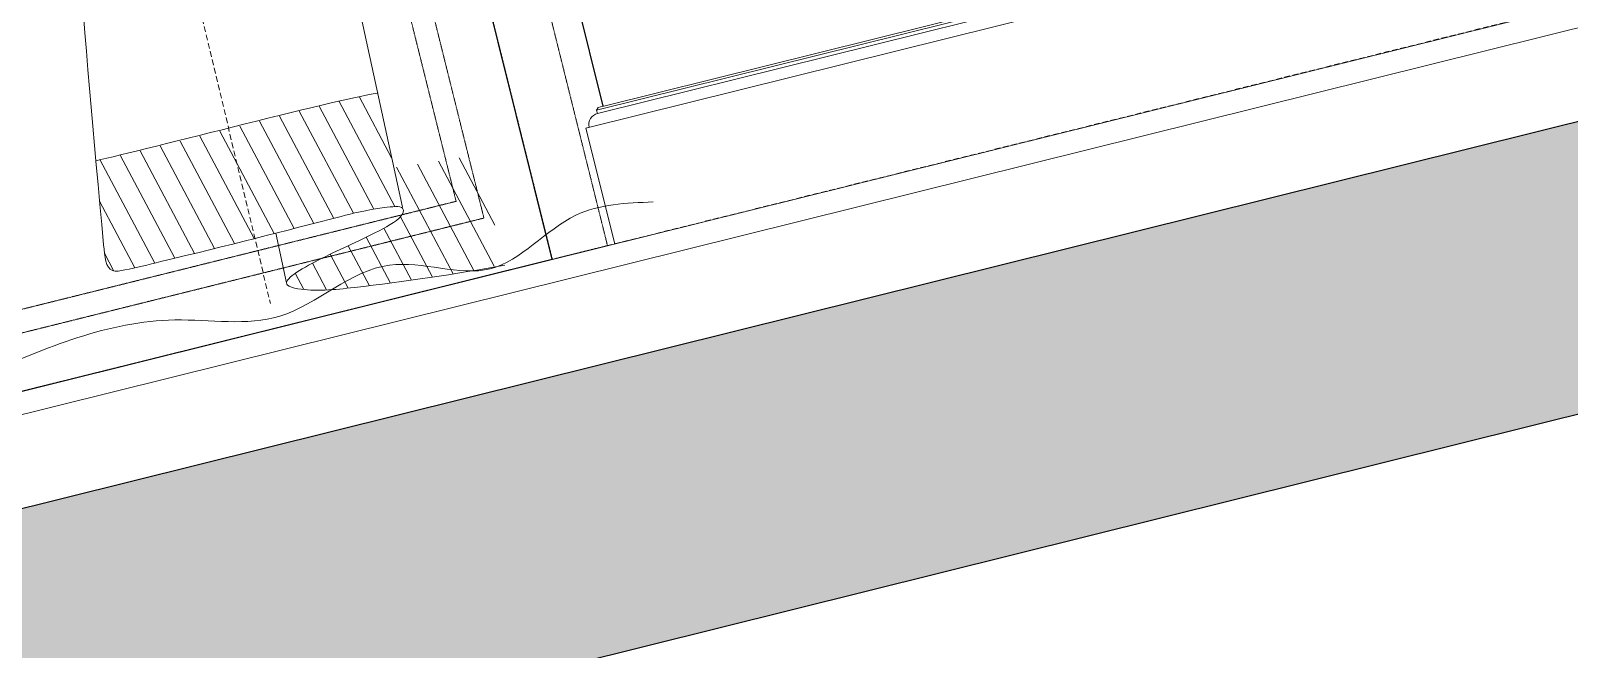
# Model space of a CAD drawing. Header units: inches. Extents: x 122939 to 389145, y 29603 to 574065.
# Drawn here: x 380843 to 382196, y 515725 to 516270 of the extents above; entities that cross this region are included whole.
import ezdxf

# ---------------------------------------------------------------- set-up
doc = ezdxf.new("R2010")
doc.units = ezdxf.units.IN
doc.header["$MEASUREMENT"] = 0
doc.linetypes.add('DASHED', pattern=[0.75, 0.5, -0.25])
doc.linetypes.add('HIDDEN', pattern=[0.375, 0.25, -0.125])
for name, color, linetype, lineweight in [('A-FLOR-TIL1', 6, 'Continuous', 18), ('Fabric', 253, 'Continuous', 0), ('GRC', 41, 'Continuous', 0), ('Marble', 6, 'Continuous', 0)]:
    doc.layers.add(name, color=color, linetype=linetype, lineweight=lineweight)
for name, color, linetype in [('A-Hidden', 8, 'HIDDEN'), ('A-WALL', 7, 'Continuous'), ('Calliper_wall hatch_CHB', 8, 'Continuous'), ('gypsum', 31, 'Continuous'), ('Layer7', 8, 'Continuous')]:
    doc.layers.add(name, color=color, linetype=linetype)

# ---------------------------------------------------------------- blocks, each defined once
blk = doc.blocks.new('win1')
at = {"color": 252, "linetype": 'HIDDEN', "ltscale": 0.5, "elevation": 0}
for points in [[(0, 2848.8), (1150, 2848.8), (1150, -101.2), (0, -101.2)], [(99.6, -51.4), (1050.4, -51.4), (1050.4, 329.3), (99.6, 329.3)], [(119.8, -31.2), (1030.2, -31.2), (1030.2, 309.1), (119.8, 309.1)]]:
    blk.add_lwpolyline(points, close=True, dxfattribs=at)
blk.add_lwpolyline([(50, 2798.8), (1100, 2798.8), (1100, -101.2), (50, -101.2), (50, 2798.8), (1100, 2798.8), (1100, -101.2)], dxfattribs=at)
blk = doc.blocks.new('drape wall')
at = {"layer": 'Layer7', "linetype": 'HIDDEN', "lineweight": 0, "ltscale": 20}
blk.add_line((12070.7, -20785.7, 0), (12044.5, -23571.2, 0), dxfattribs=at)
at = {"layer": 'Layer7', "lineweight": 0, "ltscale": 20}
blk.add_spline([(11522.6, -23565.8, 0), (11613.2, -23581.9), (11785.4, -23570.7, 0), (11959.4, -23565), (12049.7, -23584), (12154.4, -23563.8, 0), (12239.5, -23588.3, 0), (12323.9, -23560.8), (12392.8, -23565.8, 0)], degree=3, dxfattribs=at)
blk = doc.blocks.new('curtain')
at = {"layer": 'Fabric', "lineweight": 0}
h = blk.add_hatch(dxfattribs=at)
h.set_pattern_fill('ANSI31', color=256, scale=140, angle=31.0286)
h.set_pattern_definition([(76.0285767, (-598911.285, -564404.219), (-16.98228466, 4.22516365), [])])
edge = h.paths.add_edge_path()
edge.add_line((-1086.4, 176.7), (-1084.7, 110))
edge.add_spline(control_points=[(-1084.7, 110), (-1127.1, 105.4), (-1169.8, 102.2), (-1158.8, 103.8)], knot_values=[1456.070777, 1456.070777, 1456.070777, 1456.070777, 1546.846982, 1546.846982, 1546.846982, 1546.846982], degree=3, periodic=0)
edge.add_line((-1158.8, 103.8), (-1158.8, 9.8))
edge.add_spline(control_points=[(-1158.8, 9.8), (-1158.8, 3.1), (-1144.6, 4.1), (-1130.3, 5.2)], knot_values=[1500.032306, 1500.032306, 1500.032306, 1500.032306, 1558.4068, 1558.4068, 1558.4068, 1558.4068], degree=3, periodic=0)
edge.add_spline(control_points=[(-1130.3, 5.2), (-1095.2, 7.9), (-1058.5, 11.6), (-1022.2, 16.5), (-1020.5, 16.7)], knot_values=[1421.573256, 1421.573256, 1421.573256, 1421.573256, 1496.428438, 1500.032306, 1500.032306, 1500.032306, 1500.032306], degree=3, periodic=0)
edge.add_spline(control_points=[(-1020.5, 16.7), (-1015.4, 17.4), (-1010.3, 18.2), (-1005.4, 19.1)], knot_values=[1410.490819, 1410.490819, 1410.490819, 1410.490819, 1421.573256, 1421.573256, 1421.573256, 1421.573256], degree=3, periodic=0)
edge.add_spline(control_points=[(-1005.4, 19.1), (-1002.5, 19.6), (-999.7, 20.1), (-997, 20.7)], knot_values=[1404.092066, 1404.092066, 1404.092066, 1404.092066, 1410.490819, 1410.490819, 1410.490819, 1410.490819], degree=3, periodic=0)
edge.add_spline(control_points=[(-997, 20.7), (-994.4, 21.3), (-991.9, 21.9), (-989.5, 22.6)], knot_values=[1398.163563, 1398.163563, 1398.163563, 1398.163563, 1404.092066, 1404.092066, 1404.092066, 1404.092066], degree=3, periodic=0)
edge.add_spline(control_points=[(-989.5, 22.6), (-987.8, 23.1), (-986.1, 23.6), (-984.4, 24.2)], knot_values=[1393.947071, 1393.947071, 1393.947071, 1393.947071, 1398.163563, 1398.163563, 1398.163563, 1398.163563], degree=3, periodic=0)
edge.add_spline(control_points=[(-984.4, 24.2), (-982.6, 24.8), (-980.8, 25.4), (-979.1, 26.1)], knot_values=[1389.362404, 1389.362404, 1389.362404, 1389.362404, 1393.947071, 1393.947071, 1393.947071, 1393.947071], degree=3, periodic=0)
edge.add_spline(control_points=[(-979.1, 26.1), (-978.4, 26.4), (-977.3, 26.9), (-976.2, 27.4), (-975.7, 27.6)], knot_values=[1386.253425, 1386.253425, 1386.253425, 1386.253425, 1388.044529, 1389.362404, 1389.362404, 1389.362404, 1389.362404], degree=3, periodic=0)
edge.add_spline(control_points=[(-975.7, 27.6), (-974.8, 28), (-974, 28.5), (-973.2, 28.9)], knot_values=[1383.738873, 1383.738873, 1383.738873, 1383.738873, 1386.253425, 1386.253425, 1386.253425, 1386.253425], degree=3, periodic=0)
edge.add_spline(control_points=[(-973.2, 28.9), (-972.7, 29.1), (-972.3, 29.4), (-972, 29.6)], knot_values=[1382.400996, 1382.400996, 1382.400996, 1382.400996, 1383.738873, 1383.738873, 1383.738873, 1383.738873], degree=3, periodic=0)
edge.add_spline(control_points=[(-972, 29.6), (-971.6, 29.8), (-971.4, 30), (-971.1, 30.2)], knot_values=[1381.317227, 1381.317227, 1381.317227, 1381.317227, 1382.400996, 1382.400996, 1382.400996, 1382.400996], degree=3, periodic=0)
edge.add_spline(control_points=[(-971.1, 30.2), (-970.8, 30.4), (-970.5, 30.6), (-970.3, 30.8)], knot_values=[1380.205093, 1380.205093, 1380.205093, 1380.205093, 1381.317227, 1381.317227, 1381.317227, 1381.317227], degree=3, periodic=0)
edge.add_spline(control_points=[(-970.3, 30.8), (-970.1, 31), (-970, 31.1), (-969.8, 31.2)], knot_values=[1379.403364, 1379.403364, 1379.403364, 1379.403364, 1380.205093, 1380.205093, 1380.205093, 1380.205093], degree=3, periodic=0)
edge.add_spline(control_points=[(-969.8, 31.2), (-969.7, 31.3), (-969.6, 31.5), (-969.5, 31.6)], knot_values=[1378.844571, 1378.844571, 1378.844571, 1378.844571, 1379.403364, 1379.403364, 1379.403364, 1379.403364], degree=3, periodic=0)
edge.add_spline(control_points=[(-969.5, 31.6), (-969.4, 31.6), (-969.4, 31.7), (-969.3, 31.8)], knot_values=[1378.366934, 1378.366934, 1378.366934, 1378.366934, 1378.844571, 1378.844571, 1378.844571, 1378.844571], degree=3, periodic=0)
edge.add_spline(control_points=[(-969.3, 31.8), (-969.2, 31.9), (-969.2, 32), (-969.1, 32.1)], knot_values=[1377.93561, 1377.93561, 1377.93561, 1377.93561, 1378.366934, 1378.366934, 1378.366934, 1378.366934], degree=3, periodic=0)
edge.add_spline(control_points=[(-969.1, 32.1), (-969.1, 32.1), (-969, 32.2), (-969, 32.3)], knot_values=[1377.557999, 1377.557999, 1377.557999, 1377.557999, 1377.93561, 1377.93561, 1377.93561, 1377.93561], degree=3, periodic=0)
edge.add_spline(control_points=[(-969, 32.3), (-969, 32.3), (-968.9, 32.3), (-968.9, 32.4), (-968.8, 32.5)], knot_values=[1377.159721, 1377.159721, 1377.159721, 1377.159721, 1377.183616, 1377.557999, 1377.557999, 1377.557999, 1377.557999], degree=3, periodic=0)
edge.add_spline(control_points=[(-968.8, 32.5), (-968.8, 32.5), (-968.8, 32.6), (-968.8, 32.7)], knot_values=[1376.816061, 1376.816061, 1376.816061, 1376.816061, 1377.159721, 1377.159721, 1377.159721, 1377.159721], degree=3, periodic=0)
edge.add_spline(control_points=[(-968.8, 32.7), (-968.7, 32.7), (-968.7, 32.8), (-968.7, 32.8)], knot_values=[1376.516722, 1376.516722, 1376.516722, 1376.516722, 1376.816061, 1376.816061, 1376.816061, 1376.816061], degree=3, periodic=0)
edge.add_spline(control_points=[(-968.7, 32.8), (-968.7, 32.9), (-968.7, 32.9), (-968.7, 33)], knot_values=[1376.251142, 1376.251142, 1376.251142, 1376.251142, 1376.516722, 1376.516722, 1376.516722, 1376.516722], degree=3, periodic=0)
edge.add_spline(control_points=[(-968.7, 33), (-968.6, 33), (-968.6, 33.1), (-968.6, 33.2)], knot_values=[1375.874075, 1375.874075, 1375.874075, 1375.874075, 1376.251142, 1376.251142, 1376.251142, 1376.251142], degree=3, periodic=0)
edge.add_spline(control_points=[(-968.6, 33.2), (-968.6, 33.2), (-968.6, 33.3), (-968.6, 33.3)], knot_values=[1375.607746, 1375.607746, 1375.607746, 1375.607746, 1375.874075, 1375.874075, 1375.874075, 1375.874075], degree=3, periodic=0)
edge.add_spline(control_points=[(-968.6, 33.3), (-968.6, 33.4), (-968.6, 33.5), (-968.6, 33.5)], knot_values=[1375.231716, 1375.231716, 1375.231716, 1375.231716, 1375.607746, 1375.607746, 1375.607746, 1375.607746], degree=3, periodic=0)
edge.add_spline(control_points=[(-968.6, 33.5), (-968.6, 33.6), (-968.6, 33.6), (-968.6, 33.7)], knot_values=[1374.964713, 1374.964713, 1374.964713, 1374.964713, 1375.231716, 1375.231716, 1375.231716, 1375.231716], degree=3, periodic=0)
edge.add_spline(control_points=[(-968.6, 33.7), (-968.6, 33.7), (-968.6, 33.8), (-968.6, 33.8)], knot_values=[1374.685963, 1374.685963, 1374.685963, 1374.685963, 1374.964713, 1374.964713, 1374.964713, 1374.964713], degree=3, periodic=0)
edge.add_spline(control_points=[(-968.6, 33.8), (-968.6, 33.9), (-968.6, 34), (-968.6, 34)], knot_values=[1374.321852, 1374.321852, 1374.321852, 1374.321852, 1374.685963, 1374.685963, 1374.685963, 1374.685963], degree=3, periodic=0)
edge.add_spline(control_points=[(-968.6, 34), (-968.6, 34.1), (-968.6, 34.1), (-968.6, 34.2)], knot_values=[1374.055832, 1374.055832, 1374.055832, 1374.055832, 1374.321852, 1374.321852, 1374.321852, 1374.321852], degree=3, periodic=0)
edge.add_spline(control_points=[(-968.6, 34.2), (-968.6, 34.2), (-968.6, 34.3), (-968.7, 34.4)], knot_values=[1373.67938, 1373.67938, 1373.67938, 1373.67938, 1374.055832, 1374.055832, 1374.055832, 1374.055832], degree=3, periodic=0)
edge.add_spline(control_points=[(-968.7, 34.4), (-968.7, 34.4), (-968.7, 34.4), (-968.7, 34.4)], knot_values=[1373.614685, 1373.614685, 1373.614685, 1373.614685, 1373.67938, 1373.67938, 1373.67938, 1373.67938], degree=3, periodic=0)
edge.add_spline(control_points=[(-968.7, 34.4), (-968.7, 34.4), (-968.7, 34.5), (-968.7, 34.5)], knot_values=[1373.412593, 1373.412593, 1373.412593, 1373.412593, 1373.614685, 1373.614685, 1373.614685, 1373.614685], degree=3, periodic=0)
edge.add_spline(control_points=[(-968.7, 34.5), (-968.8, 34.6), (-968.8, 34.8), (-968.9, 34.9)], knot_values=[1372.636593, 1372.636593, 1372.636593, 1372.636593, 1373.412593, 1373.412593, 1373.412593, 1373.412593], degree=3, periodic=0)
edge.add_spline(control_points=[(-968.9, 34.9), (-968.9, 35), (-969, 35.1), (-969, 35.1)], knot_values=[1372.261034, 1372.261034, 1372.261034, 1372.261034, 1372.636593, 1372.636593, 1372.636593, 1372.636593], degree=3, periodic=0)
edge.add_spline(control_points=[(-969, 35.1), (-969.1, 35.2), (-969.1, 35.3), (-969.2, 35.4)], knot_values=[1371.728093, 1371.728093, 1371.728093, 1371.728093, 1372.261034, 1372.261034, 1372.261034, 1372.261034], degree=3, periodic=0)
edge.add_spline(control_points=[(-969.2, 35.4), (-969.3, 35.5), (-969.4, 35.6), (-969.4, 35.7)], knot_values=[1371.163843, 1371.163843, 1371.163843, 1371.163843, 1371.728093, 1371.728093, 1371.728093, 1371.728093], degree=3, periodic=0)
edge.add_spline(control_points=[(-969.4, 35.7), (-969.5, 35.8), (-969.6, 35.9), (-969.7, 36)], knot_values=[1370.630411, 1370.630411, 1370.630411, 1370.630411, 1371.163843, 1371.163843, 1371.163843, 1371.163843], degree=3, periodic=0)
edge.add_spline(control_points=[(-969.7, 36), (-969.8, 36.1), (-970, 36.3), (-970.1, 36.4)], knot_values=[1369.893254, 1369.893254, 1369.893254, 1369.893254, 1370.630411, 1370.630411, 1370.630411, 1370.630411], degree=3, periodic=0)
edge.add_spline(control_points=[(-970.1, 36.4), (-970.2, 36.5), (-970.3, 36.6), (-970.4, 36.7)], knot_values=[1369.343004, 1369.343004, 1369.343004, 1369.343004, 1369.893254, 1369.893254, 1369.893254, 1369.893254], degree=3, periodic=0)
edge.add_spline(control_points=[(-970.4, 36.7), (-970.8, 37), (-971.3, 37.3), (-971.8, 37.7)], knot_values=[1367.417099, 1367.417099, 1367.417099, 1367.417099, 1369.343004, 1369.343004, 1369.343004, 1369.343004], degree=3, periodic=0)
edge.add_spline(control_points=[(-971.8, 37.7), (-972.3, 38), (-972.7, 38.2), (-973.2, 38.5)], knot_values=[1365.842607, 1365.842607, 1365.842607, 1365.842607, 1367.417099, 1367.417099, 1367.417099, 1367.417099], degree=3, periodic=0)
edge.add_spline(control_points=[(-973.2, 38.5), (-974, 38.9), (-974.7, 39.3), (-975.6, 39.6)], knot_values=[1363.57521, 1363.57521, 1363.57521, 1363.57521, 1365.842607, 1365.842607, 1365.842607, 1365.842607], degree=3, periodic=0)
edge.add_spline(control_points=[(-975.6, 39.6), (-976.8, 40.2), (-978, 40.7), (-979.4, 41.2)], knot_values=[1360.453751, 1360.453751, 1360.453751, 1360.453751, 1363.57521, 1363.57521, 1363.57521, 1363.57521], degree=3, periodic=0)
edge.add_spline(control_points=[(-979.4, 41.2), (-980.8, 41.7), (-982.2, 42.2), (-983.7, 42.6)], knot_values=[1357.364097, 1357.364097, 1357.364097, 1357.364097, 1360.453751, 1360.453751, 1360.453751, 1360.453751], degree=3, periodic=0)
edge.add_spline(control_points=[(-983.7, 42.6), (-988.9, 44.3), (-997, 46.3), (-1004.8, 48.1), (-1006.9, 48.5)], knot_values=[1342.987846, 1342.987846, 1342.987846, 1342.987846, 1353.513799, 1357.364097, 1357.364097, 1357.364097, 1357.364097], degree=3, periodic=0)
edge.add_spline(control_points=[(-1006.9, 48.5), (-1011.2, 49.5), (-1015.5, 50.3), (-1019.8, 51.2)], knot_values=[1334.92961, 1334.92961, 1334.92961, 1334.92961, 1342.987846, 1342.987846, 1342.987846, 1342.987846], degree=3, periodic=0)
edge.add_spline(control_points=[(-1019.8, 51.2), (-1027.9, 52.8), (-1036.1, 54.3), (-1044.8, 56.2)], knot_values=[1319.83597, 1319.83597, 1319.83597, 1319.83597, 1334.92961, 1334.92961, 1334.92961, 1334.92961], degree=3, periodic=0)
edge.add_spline(control_points=[(-1044.8, 56.2), (-1048.6, 57), (-1052.5, 57.8), (-1056.6, 58.8)], knot_values=[1313.27092, 1313.27092, 1313.27092, 1313.27092, 1319.83597, 1319.83597, 1319.83597, 1319.83597], degree=3, periodic=0)
edge.add_spline(control_points=[(-1056.6, 58.8), (-1057.3, 58.9), (-1059.3, 59.4), (-1061.3, 59.9), (-1062.5, 60.2)], knot_values=[1310.126297, 1310.126297, 1310.126297, 1310.126297, 1311.281245, 1313.27092, 1313.27092, 1313.27092, 1313.27092], degree=3, periodic=0)
edge.add_spline(control_points=[(-1062.5, 60.2), (-1064.5, 60.7), (-1066.4, 61.2), (-1068.3, 61.7)], knot_values=[1307.055391, 1307.055391, 1307.055391, 1307.055391, 1310.126297, 1310.126297, 1310.126297, 1310.126297], degree=3, periodic=0)
edge.add_spline(control_points=[(-1068.3, 61.7), (-1070, 62.2), (-1071.6, 62.7), (-1073.1, 63.3)], knot_values=[1304.344717, 1304.344717, 1304.344717, 1304.344717, 1307.055391, 1307.055391, 1307.055391, 1307.055391], degree=3, periodic=0)
edge.add_spline(control_points=[(-1073.1, 63.3), (-1074, 63.6), (-1074.8, 64), (-1075.7, 64.3)], knot_values=[1302.723586, 1302.723586, 1302.723586, 1302.723586, 1304.344717, 1304.344717, 1304.344717, 1304.344717], degree=3, periodic=0)
edge.add_spline(control_points=[(-1075.7, 64.3), (-1076.2, 64.6), (-1076.8, 64.8), (-1077.3, 65.1)], knot_values=[1301.629677, 1301.629677, 1301.629677, 1301.629677, 1302.723586, 1302.723586, 1302.723586, 1302.723586], degree=3, periodic=0)
edge.add_spline(control_points=[(-1077.3, 65.1), (-1077.7, 65.3), (-1078.1, 65.5), (-1078.5, 65.7)], knot_values=[1300.776529, 1300.776529, 1300.776529, 1300.776529, 1301.629677, 1301.629677, 1301.629677, 1301.629677], degree=3, periodic=0)
edge.add_spline(control_points=[(-1078.5, 65.7), (-1078.9, 66), (-1079.3, 66.2), (-1079.7, 66.4)], knot_values=[1299.810409, 1299.810409, 1299.810409, 1299.810409, 1300.776529, 1300.776529, 1300.776529, 1300.776529], degree=3, periodic=0)
edge.add_spline(control_points=[(-1079.7, 66.4), (-1080, 66.6), (-1080.3, 66.9), (-1080.6, 67.1)], knot_values=[1299.050641, 1299.050641, 1299.050641, 1299.050641, 1299.810409, 1299.810409, 1299.810409, 1299.810409], degree=3, periodic=0)
edge.add_spline(control_points=[(-1080.6, 67.1), (-1080.8, 67.3), (-1081.1, 67.5), (-1081.4, 67.7)], knot_values=[1298.257898, 1298.257898, 1298.257898, 1298.257898, 1299.050641, 1299.050641, 1299.050641, 1299.050641], degree=3, periodic=0)
edge.add_spline(control_points=[(-1081.9, 68.2), (-1082.1, 68.4), (-1082.2, 68.5), (-1082.3, 68.7)], knot_values=[1297.160861, 1297.160861, 1297.160861, 1297.160861, 1297.692277, 1297.692277, 1297.692277, 1297.692277], degree=3, periodic=0)
edge.add_spline(control_points=[(-1082.6, 69), (-1082.8, 69.2), (-1082.9, 69.4), (-1083, 69.5)], knot_values=[1296.256701, 1296.256701, 1296.256701, 1296.256701, 1296.785199, 1296.785199, 1296.785199, 1296.785199], degree=3, periodic=0)
edge.add_spline(control_points=[(-1083.2, 69.9), (-1083.3, 70), (-1083.4, 70.1), (-1083.4, 70.2)], knot_values=[1295.496576, 1295.496576, 1295.496576, 1295.496576, 1295.876223, 1295.876223, 1295.876223, 1295.876223], degree=3, periodic=0)
edge.add_spline(control_points=[(-1083.7, 70.9), (-1083.7, 71), (-1083.8, 71.1), (-1083.8, 71.2)], knot_values=[1294.457047, 1294.457047, 1294.457047, 1294.457047, 1294.807337, 1294.807337, 1294.807337, 1294.807337], degree=3, periodic=0)
edge.add_spline(control_points=[(-1083.9, 72.2), (-1083.9, 72.3), (-1083.9, 72.4), (-1083.9, 72.6)], knot_values=[1292.999211, 1292.999211, 1292.999211, 1292.999211, 1293.453899, 1293.453899, 1293.453899, 1293.453899], degree=3, periodic=0)
edge.add_spline(control_points=[(-1083.7, 73.1), (-1083.7, 73.2), (-1083.6, 73.3), (-1083.6, 73.5), (-1083.5, 73.5)], knot_values=[1291.901842, 1291.901842, 1291.901842, 1291.901842, 1292.278947, 1292.356295, 1292.356295, 1292.356295, 1292.356295], degree=3, periodic=0)
edge.add_spline(control_points=[(-1083, 74.2), (-1082.9, 74.2), (-1082.9, 74.3), (-1082.8, 74.4)], knot_values=[1290.710576, 1290.710576, 1290.710576, 1290.710576, 1290.993874, 1290.993874, 1290.993874, 1290.993874], degree=3, periodic=0)
edge.add_spline(control_points=[(-1082.2, 74.8), (-1082.1, 74.8), (-1081.9, 74.9), (-1081.8, 75)], knot_values=[1289.669335, 1289.669335, 1289.669335, 1289.669335, 1290.069134, 1290.069134, 1290.069134, 1290.069134], degree=3, periodic=0)
edge.add_spline(control_points=[(-1081.4, 75.2), (-1081.2, 75.3), (-1080.9, 75.4), (-1080.7, 75.5)], knot_values=[1288.764186, 1288.764186, 1288.764186, 1288.764186, 1289.292826, 1289.292826, 1289.292826, 1289.292826], degree=3, periodic=0)
edge.add_spline(control_points=[(-1080.7, 75.5), (-1080.5, 75.6), (-1080.2, 75.7), (-1080, 75.8)], knot_values=[1288.196208, 1288.196208, 1288.196208, 1288.196208, 1288.764186, 1288.764186, 1288.764186, 1288.764186], degree=3, periodic=0)
edge.add_spline(control_points=[(-1080, 75.8), (-1079.6, 75.9), (-1079.2, 76), (-1078.8, 76.1)], knot_values=[1287.413353, 1287.413353, 1287.413353, 1287.413353, 1288.196208, 1288.196208, 1288.196208, 1288.196208], degree=3, periodic=0)
edge.add_spline(control_points=[(-1078.8, 76.1), (-1078.3, 76.3), (-1077.6, 76.5), (-1077, 76.6)], knot_values=[1286.285173, 1286.285173, 1286.285173, 1286.285173, 1287.413353, 1287.413353, 1287.413353, 1287.413353], degree=3, periodic=0)
edge.add_spline(control_points=[(-1077, 76.6), (-1075.9, 76.8), (-1074.6, 77.1), (-1073.3, 77.2)], knot_values=[1284.203827, 1284.203827, 1284.203827, 1284.203827, 1286.285173, 1286.285173, 1286.285173, 1286.285173], degree=3, periodic=0)
edge.add_spline(control_points=[(-1073.3, 77.2), (-1071.7, 77.5), (-1069.8, 77.7), (-1067.9, 77.9), (-1067.7, 77.9)], knot_values=[1281.190608, 1281.190608, 1281.190608, 1281.190608, 1283.889251, 1284.203827, 1284.203827, 1284.203827, 1284.203827], degree=3, periodic=0)
edge.add_spline(control_points=[(-1067.7, 77.9), (-1064.7, 78.2), (-1061.9, 78.5), (-1059.2, 78.7)], knot_values=[1276.214963, 1276.214963, 1276.214963, 1276.214963, 1281.190608, 1281.190608, 1281.190608, 1281.190608], degree=3, periodic=0)
edge.add_spline(control_points=[(-1059.2, 78.7), (-1055.4, 79), (-1051.9, 79.2), (-1048.6, 79.3)], knot_values=[1269.137724, 1269.137724, 1269.137724, 1269.137724, 1276.214963, 1276.214963, 1276.214963, 1276.214963], degree=3, periodic=0)
edge.add_spline(control_points=[(-1048.6, 79.3), (-1046.7, 79.4), (-1044.9, 79.5), (-1043.1, 79.5)], knot_values=[1264.963739, 1264.963739, 1264.963739, 1264.963739, 1269.137724, 1269.137724, 1269.137724, 1269.137724], degree=3, periodic=0)
edge.add_spline(control_points=[(-1043.1, 79.5), (-1038.2, 79.6), (-1023.5, 79.5), (-1008.7, 79.3), (-998.2, 79.3)], knot_values=[1227.513987, 1227.513987, 1227.513987, 1227.513987, 1238.845398, 1264.963739, 1264.963739, 1264.963739, 1264.963739], degree=3, periodic=0)
edge.add_spline(control_points=[(-998.2, 79.3), (-989, 79.2), (-979.6, 79.1), (-970.2, 79.1)], knot_values=[1204.355816, 1204.355816, 1204.355816, 1204.355816, 1227.513987, 1227.513987, 1227.513987, 1227.513987], degree=3, periodic=0)
edge.add_spline(control_points=[(-970.2, 79.1), (-968.7, 79.1), (-967.3, 79.1), (-965.9, 79.1)], knot_values=[1200.84858, 1200.84858, 1200.84858, 1200.84858, 1204.355816, 1204.355816, 1204.355816, 1204.355816], degree=3, periodic=0)
edge.add_spline(control_points=[(-965.9, 79.1), (-951.2, 79), (-936.2, 79), (-920.8, 79)], knot_values=[1165.230618, 1165.230618, 1165.230618, 1165.230618, 1200.84858, 1200.84858, 1200.84858, 1200.84858], degree=3, periodic=0)
edge.add_spline(control_points=[(-920.8, 79), (-910, 79), (-898.9, 79), (-887.6, 79.1)], knot_values=[1140.351102, 1140.351102, 1140.351102, 1140.351102, 1165.230618, 1165.230618, 1165.230618, 1165.230618], degree=3, periodic=0)
edge.add_spline(control_points=[(-887.6, 79.1), (-880.5, 79.1), (-870.3, 79.2), (-859.9, 79.2), (-857, 79.3)], knot_values=[1118.495019, 1118.495019, 1118.495019, 1118.495019, 1134.057988, 1140.351102, 1140.351102, 1140.351102, 1140.351102], degree=3, periodic=0)
edge.add_spline(control_points=[(-857, 79.3), (-852.7, 79.3), (-848.5, 79.4), (-844.4, 79.4)], knot_values=[1109.480542, 1109.480542, 1109.480542, 1109.480542, 1118.495019, 1118.495019, 1118.495019, 1118.495019], degree=3, periodic=0)
edge.add_spline(control_points=[(-844.4, 79.4), (-840.6, 79.5), (-835.3, 79.6), (-830.5, 79.8), (-829.2, 80)], knot_values=[1097.384348, 1097.384348, 1097.384348, 1097.384348, 1105.823866, 1109.480542, 1109.480542, 1109.480542, 1109.480542], degree=3, periodic=0)
edge.add_spline(control_points=[(-829.2, 80), (-828.7, 80), (-828.2, 80.1), (-827.7, 80.1)], knot_values=[1096.025418, 1096.025418, 1096.025418, 1096.025418, 1097.384348, 1097.384348, 1097.384348, 1097.384348], degree=3, periodic=0)
edge.add_spline(control_points=[(-827.7, 80.1), (-827.1, 80.2), (-826.6, 80.3), (-826.1, 80.4)], knot_values=[1094.37099, 1094.37099, 1094.37099, 1094.37099, 1096.025418, 1096.025418, 1096.025418, 1096.025418], degree=3, periodic=0)
edge.add_spline(control_points=[(-826.1, 80.4), (-825.7, 80.5), (-825.4, 80.6), (-825, 80.7)], knot_values=[1093.295321, 1093.295321, 1093.295321, 1093.295321, 1094.37099, 1094.37099, 1094.37099, 1094.37099], degree=3, periodic=0)
edge.add_spline(control_points=[(-825, 80.7), (-824.8, 80.8), (-824.6, 80.9), (-824.4, 80.9)], knot_values=[1092.539327, 1092.539327, 1092.539327, 1092.539327, 1093.295321, 1093.295321, 1093.295321, 1093.295321], degree=3, periodic=0)
edge.add_spline(control_points=[(-824.4, 80.9), (-824.2, 81), (-823.9, 81.1), (-823.7, 81.2)], knot_values=[1091.742904, 1091.742904, 1091.742904, 1091.742904, 1092.539327, 1092.539327, 1092.539327, 1092.539327], degree=3, periodic=0)
edge.add_spline(control_points=[(-823.7, 81.2), (-823.5, 81.3), (-823.3, 81.4), (-823.1, 81.5)], knot_values=[1090.989368, 1090.989368, 1090.989368, 1090.989368, 1091.742904, 1091.742904, 1091.742904, 1091.742904], degree=3, periodic=0)
edge.add_spline(control_points=[(-823.1, 81.5), (-823, 81.6), (-822.9, 81.7), (-822.8, 81.7)], knot_values=[1090.460715, 1090.460715, 1090.460715, 1090.460715, 1090.989368, 1090.989368, 1090.989368, 1090.989368], degree=3, periodic=0)
edge.add_spline(control_points=[(-822.8, 81.7), (-822.7, 81.8), (-822.4, 82), (-822.2, 82.2), (-821.9, 82.4)], knot_values=[1089.174672, 1089.174672, 1089.174672, 1089.174672, 1089.292022, 1090.460715, 1090.460715, 1090.460715, 1090.460715], degree=3, periodic=0)
edge.add_spline(control_points=[(-821.9, 82.4), (-821.8, 82.5), (-821.7, 82.6), (-821.6, 82.7)], knot_values=[1088.646223, 1088.646223, 1088.646223, 1088.646223, 1089.174672, 1089.174672, 1089.174672, 1089.174672], degree=3, periodic=0)
edge.add_spline(control_points=[(-821.6, 82.7), (-821.5, 82.9), (-821.3, 83), (-821.2, 83.2)], knot_values=[1087.891051, 1087.891051, 1087.891051, 1087.891051, 1088.646223, 1088.646223, 1088.646223, 1088.646223], degree=3, periodic=0)
edge.add_spline(control_points=[(-821.2, 83.2), (-821.1, 83.3), (-821, 83.4), (-821, 83.5)], knot_values=[1087.358073, 1087.358073, 1087.358073, 1087.358073, 1087.891051, 1087.891051, 1087.891051, 1087.891051], degree=3, periodic=0)
edge.add_spline(control_points=[(-821, 83.5), (-820.8, 83.7), (-820.7, 83.9), (-820.6, 84.1)], knot_values=[1086.608544, 1086.608544, 1086.608544, 1086.608544, 1087.358073, 1087.358073, 1087.358073, 1087.358073], degree=3, periodic=0)
edge.add_spline(control_points=[(-820.6, 84.1), (-820.6, 84.2), (-820.5, 84.4), (-820.4, 84.5)], knot_values=[1086.071254, 1086.071254, 1086.071254, 1086.071254, 1086.608544, 1086.608544, 1086.608544, 1086.608544], degree=3, periodic=0)
edge.add_spline(control_points=[(-820.4, 84.5), (-820.3, 84.7), (-820.2, 84.9), (-820.1, 85.1)], knot_values=[1085.331333, 1085.331333, 1085.331333, 1085.331333, 1086.071254, 1086.071254, 1086.071254, 1086.071254], degree=3, periodic=0)
edge.add_spline(control_points=[(-820.1, 85.1), (-820.1, 85.3), (-820, 85.5), (-819.9, 85.8)], knot_values=[1084.523476, 1084.523476, 1084.523476, 1084.523476, 1085.331333, 1085.331333, 1085.331333, 1085.331333], degree=3, periodic=0)
edge.add_spline(control_points=[(-819.9, 85.8), (-819.8, 86), (-819.8, 86.2), (-819.7, 86.4)], knot_values=[1083.77592, 1083.77592, 1083.77592, 1083.77592, 1084.523476, 1084.523476, 1084.523476, 1084.523476], degree=3, periodic=0)
edge.add_spline(control_points=[(-819.7, 86.4), (-819.6, 86.8), (-819.5, 87.1), (-819.5, 87.4)], knot_values=[1082.703896, 1082.703896, 1082.703896, 1082.703896, 1083.77592, 1083.77592, 1083.77592, 1083.77592], degree=3, periodic=0)
edge.add_spline(control_points=[(-819.5, 87.4), (-819.4, 87.8), (-819.3, 88.2), (-819.3, 88.6)], knot_values=[1081.584807, 1081.584807, 1081.584807, 1081.584807, 1082.703896, 1082.703896, 1082.703896, 1082.703896], degree=3, periodic=0)
edge.add_spline(control_points=[(-819.3, 88.6), (-819.2, 89.1), (-819.2, 89.7), (-819.1, 90.2)], knot_values=[1079.992526, 1079.992526, 1079.992526, 1079.992526, 1081.584807, 1081.584807, 1081.584807, 1081.584807], degree=3, periodic=0)
edge.add_spline(control_points=[(-819.1, 90.2), (-819.1, 90.8), (-819.1, 91.4), (-819.1, 91.9)], knot_values=[1078.480635, 1078.480635, 1078.480635, 1078.480635, 1079.992526, 1079.992526, 1079.992526, 1079.992526], degree=3, periodic=0)
edge.add_spline(control_points=[(-819.1, 91.9), (-819.1, 92.7), (-819.1, 93.5), (-819.2, 94.4)], knot_values=[1076.420103, 1076.420103, 1076.420103, 1076.420103, 1078.480635, 1078.480635, 1078.480635, 1078.480635], degree=3, periodic=0)
edge.add_spline(control_points=[(-819.2, 94.4), (-819.2, 95.8), (-819.4, 97.3), (-819.6, 98.7)], knot_values=[1072.975179, 1072.975179, 1072.975179, 1072.975179, 1076.420103, 1076.420103, 1076.420103, 1076.420103], degree=3, periodic=0)
edge.add_spline(control_points=[(-819.6, 98.7), (-819.8, 101), (-822.8, 120.5), (-825.7, 140.1), (-828.3, 157.3)], knot_values=[1029.628124, 1029.628124, 1029.628124, 1029.628124, 1034.80003, 1072.975179, 1072.975179, 1072.975179, 1072.975179], degree=3, periodic=0)
edge.add_spline(control_points=[(-828.3, 157.3), (-829.4, 164.8), (-830.5, 172.2), (-831.6, 179.7)], knot_values=[1013.102054, 1013.102054, 1013.102054, 1013.102054, 1029.628124, 1029.628124, 1029.628124, 1029.628124], degree=3, periodic=0)
edge.add_spline(control_points=[(-831.6, 179.7), (-846.7, 178.9), (-857.5, 178.5), (-933.4, 177.8), (-1005.9, 178.2), (-1067.8, 178.8), (-1085.7, 176.8), (-1086.4, 176.7)], knot_values=[1097.377585, 1097.377585, 1097.377585, 1097.377585, 1101.041024, 1124.788132, 1253.632328, 1281.505184, 1282.551069, 1282.551069, 1282.551069, 1282.551069], degree=3, periodic=0)
at = {"layer": 'Fabric', "lineweight": 0, "elevation": 0}
for points in [[(-1083.8, 74.3), (-1113.2, 1056.9)], [(-968.7, 34.4), (-970.2, 79.1)]]:
    blk.add_lwpolyline(points, dxfattribs=at)
at = {"layer": 'Fabric', "lineweight": 0}
blk.add_open_spline([(-983.2, 1133.1, 0), (-927.8, 717.3, 0), (-877.1, 481.5, 0), (-816.8, 80.6, 0), (-838, 79.4, 0), (-917.2, 78.7, 0), (-989.8, 79.1, 0), (-1055.3, 79.8, 0), (-1085.5, 75.7, 0), (-1082.1, 65.2, 0), (-1044.5, 55.2, 0), (-1004.4, 49.2, 0), (-959.6, 36.1, 0), (-986.2, 21.6, 0), (-1051.9, 11.8, 0), (-1114.3, 6.1, 0), (-1158.8, 3.1, 0)], degree=3, knots=[209.258227, 209.258227, 209.258227, 209.258227, 1067.803273, 1090.343366, 1101.041024, 1124.788132, 1253.632328, 1281.505184, 1291.97919, 1296.93529, 1312.115972, 1346.838143, 1377.534104, 1387.5713, 1425.177123, 1520.355421, 1520.355421, 1520.355421, 1520.355421], dxfattribs=at)
blk.add_open_spline([(-832, 179.2, 0), (-874.6, 178, 0), (-1064.5, 180.3, 0), (-1087.1, 177, 0)], degree=3, dxfattribs=at)

msp = doc.modelspace()

# ---------------------------------------------------------------- hatches: boundary and pattern name
at = {"layer": 'Calliper_wall hatch_CHB', "ltscale": 300}
h = msp.add_hatch(dxfattribs=at)
h.set_pattern_fill('AR-CONC', color=256, scale=10, style=0)
h.set_pattern_definition([(63.971423, (252245.07, 457562.75), (71.11917, 11.227812), [7.5, -82.5]), (8.971423, (252245.07, 457562.75), (-31.625426, 69.643965), [6, -66]), (114.42287, (252251, 457563.69), (39.493744, 80.871776), [6.37402, -70.11421]), (60.15562, (252240.24, 457582.16), (107.5631, 9.704993), [11.25, -123.75]), (110.60706, (252249.21, 457582.97), (67.1822, 117.09634), [9.561034, -105.17138]), (5.15559, (252240.24, 457582.16), (67.1822, 117.09634), [9, -99]), (34.971423, (252251.155, 457579.72), (67.645578, -24.659192), [7.5, -82.5]), (339.971423, (252251.155, 457579.72), (6.103844, 76.244295), [6, -66]), (85.42287, (252256.79, 457577.67), (73.74942, 51.585102), [6.37402, -70.11421]), (51.471423, (252245.073, 457562.752), (-6.857308, 32.598146), [0, -65.2, 0, -67, 0, -66.25]), (21.471423, (252245.073, 457562.752), (16.006101, 44.62585), [0, -38.2, 0, -63.7, 0, -25.25]), (341.471423, (252223.433, 457557.368), (52.3475577, 10.6997366), [0, -25, 0, -78, 0, -103.5]), (331.471423, (252213.73, 457554.953), (54.17642, 23.794676), [0, -32.5, 0, -51.8, 0, -73.5])])
h.paths.add_polyline_path([(377547.511, 514773.888), (377487.151, 515016.492), (383006.953, 516389.81), (383067.312, 516147.205)])

# ---------------------------------------------------------------- linework, layer by layer
at = {"layer": 'A-FLOR-TIL1'}
for p, q in [((382982.809, 516486.851, 0), (377781.324, 515192.731, 0)), ((382987.638, 516467.443, 0), (377786.153, 515173.322, 0))]:
    msp.add_line(p, q, dxfattribs=at)
at = {"layer": 'A-Hidden', "linetype": 'DASHED', "lineweight": 0, "ltscale": 10}
msp.add_line((376727.15, 514930.454, 0), (384641.132, 516899.439, 0), dxfattribs=at)
at = {"layer": 'A-WALL'}
for p, q in [((377487.151, 515016.492, 0), (383006.953, 516389.81, 0.001)), ((377547.511, 514773.888, 0), (383067.312, 516147.205, 0.001))]:
    msp.add_line(p, q, dxfattribs=at)
at = {"layer": 'A-WALL', "elevation": 0}
msp.add_lwpolyline([(380618.387, 518814.848), (379599.45, 518561.338), (380282.716, 515815.073), (381301.653, 516068.582)], close=True, dxfattribs=at)
at = {"layer": 'gypsum'}
msp.add_line((381346.428, 516203.381, -0.001), (380691.85, 518834.338, 0), dxfattribs=at)
at = {"layer": 'Marble'}
for points, elevation in [([(381346.93, 516203.506), (382152.929, 516404.037)], -0.006), ([(381340.62, 516199.875), (382153.34, 516402.078)], -0.006), ([(381341.344, 516196.963), (382154.064, 516399.167)], -0.006), ([(381331.143, 516184.121), (382146.847, 516387.066)], -0.006), ([(381344.019, 516202.781), (381346.93, 516203.506)], -0.001)]:
    msp.add_lwpolyline(points, dxfattribs=dict(at, elevation=elevation))
at = {"layer": 'Marble', "elevation": -0.001}
msp.add_lwpolyline([(381375.903, 516087.056), (381356.494, 516082.227), (381331.143, 516184.121), (381334.055, 516184.845, -0.41481606), (381341.344, 516196.963), (381340.62, 516199.875), (381342.078, 516202.298), (381344.019, 516202.781)], format="xyb", dxfattribs=at)

# ---------------------------------------------------------------- block references
at = {"xscale": -1, "rotation": 13.97142328298682}
msp.add_blockref('curtain', (380136.179, 515780.637, 0), dxfattribs=at)
at = {"layer": 'GRC', "xscale": -1, "rotation": 13.9714232829869}
msp.add_blockref('win1', (381325.749, 516178.827, 0), dxfattribs=at)
at = {"layer": 'GRC', "rotation": 13.9714232829869}
msp.add_blockref('drape wall', (363674.564, 535995.652, 0), dxfattribs=at)

doc.saveas('drawing.dxf')
